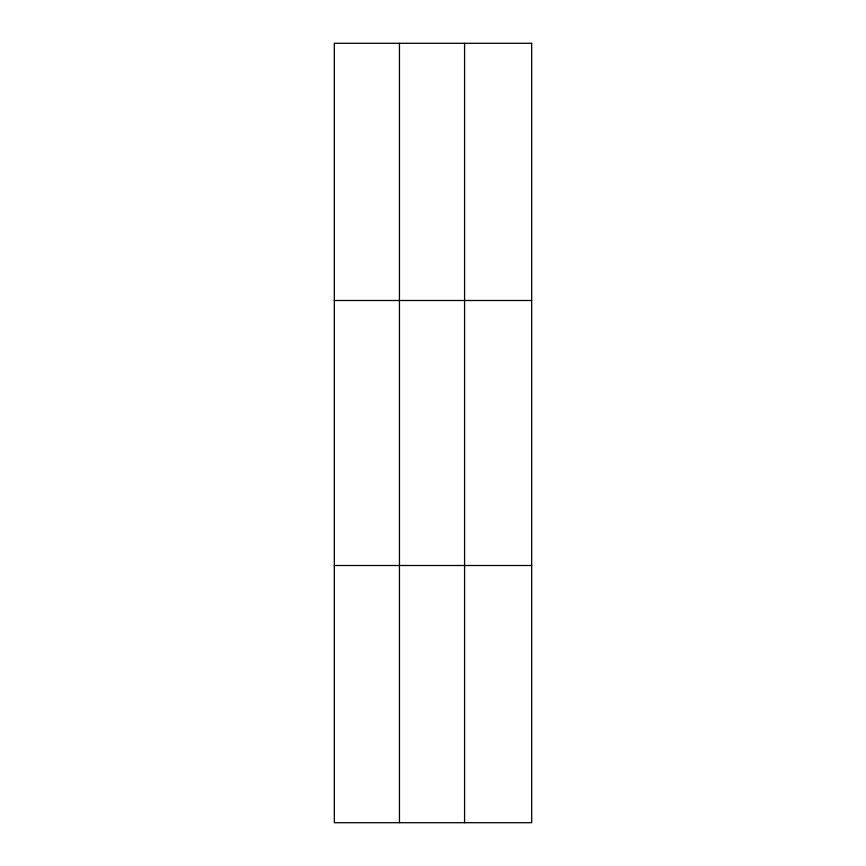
<?xml version="1.0" encoding="UTF-8"?>
<svg xmlns="http://www.w3.org/2000/svg" width="866" height="866" viewBox="0 0 866 866"><rect width="100%" height="100%" fill="white"/><g stroke="black" fill="none" stroke-linecap="round" stroke-linejoin="round"><path stroke-width="1.3" d="M399.453 822.7L399.453 43.3M464.577 822.7L464.577 43.3M334.319 300.502L531.681 300.502M334.319 565.498L531.681 565.498M531.681 43.3L531.681 822.7L334.319 822.7L334.319 43.3L531.681 43.3"/></g></svg>
